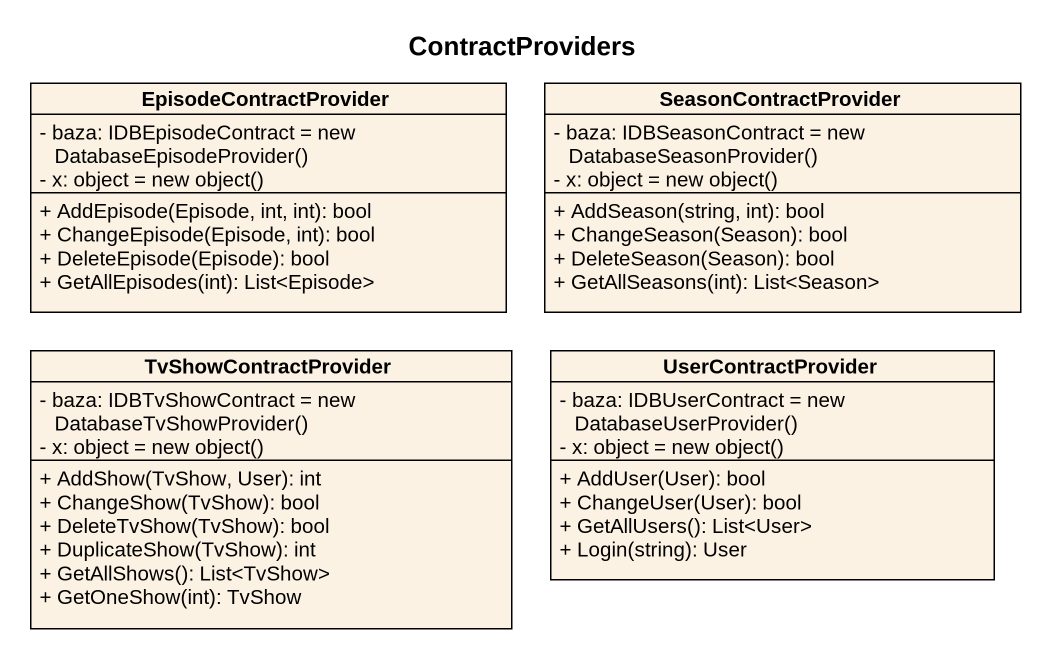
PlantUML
@startuml
title ContractProviders
hide circle
hide empty members
skinparam classAttributeIconSize 0
class EpisodeContractProvider {
  {field} - baza: IDBEpisodeContract = new DatabaseEpisodeProvider()
  {field} - x: object = new object()
  + AddEpisode(Episode, int, int): bool
  + ChangeEpisode(Episode, int): bool
  + DeleteEpisode(Episode): bool
  + GetAllEpisodes(int): List<Episode>
}
class SeasonContractProvider {
  {field} - baza: IDBSeasonContract = new DatabaseSeasonProvider()
  {field} - x: object = new object()
  + AddSeason(string, int): bool
  + ChangeSeason(Season): bool
  + DeleteSeason(Season): bool
  + GetAllSeasons(int): List<Season>
}
class TvShowContractProvider {
  {field} - baza: IDBTvShowContract = new DatabaseTvShowProvider()
  {field} - x: object = new object()
  + AddShow(TvShow, User): int
  + ChangeShow(TvShow): bool
  + DeleteTvShow(TvShow): bool
  + DuplicateShow(TvShow): int
  + GetAllShows(): List<TvShow>
  + GetOneShow(int): TvShow
}
class UserContractProvider {
  {field} - baza: IDBUserContract = new DatabaseUserProvider()
  {field} - x: object = new object()
  + AddUser(User): bool
  + ChangeUser(User): bool
  + GetAllUsers(): List<User>
  + Login(string): User
}
@enduml
